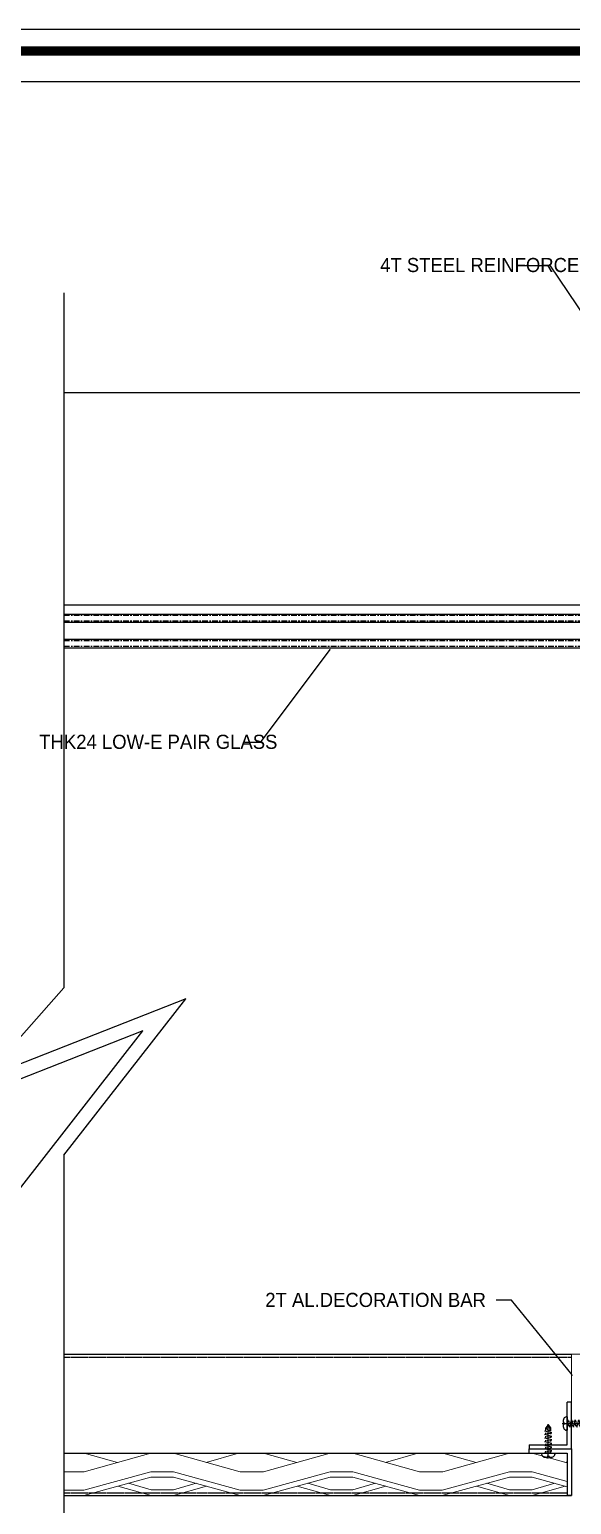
# Model space of a CAD drawing. Header units: millimetres. Extents: x 1664 to 41320, y 4122 to 31095.
# Drawn here: x 5512 to 5896, y 5608 to 6652 of the extents above; entities that cross this region are included whole.
import ezdxf
from ezdxf import colors
from ezdxf.entities.mleader import LeaderData, LeaderLine
from ezdxf.math import Vec2, Vec3

# ---------------------------------------------------------------- set-up
doc = ezdxf.new("R2010")
doc.units = ezdxf.units.MM
doc.linetypes.add('CENTER', pattern=[7, 4, -1, 1, -1])
doc.linetypes.add('DASHED', pattern=[0.75, 0.5, -0.25])
doc.layers.get('DEFPOINTS').update_dxf_attribs({"color": 150})
for name, color, linetype in [('00 GLASS', 4, 'Continuous'), ('3', 3, 'Continuous'), ('4', 7, 'Continuous'), ('AL-sheet', 6, 'Continuous'), ('Bolt', 1, 'Continuous'), ('CENTER', 1, 'CENTER'), ('nt', 34, 'Continuous'), ('R_S_H', 241, 'Continuous'), ('SE', 2, 'Continuous'), ('TE 07', 7, 'Continuous'), ('진6_유리선', 3, 'Continuous')]:
    doc.layers.add(name, color=color, linetype=linetype)
doc.styles.add('HY헤드라인M', font='H2HDRM.TTF')
doc.styles.add('돋움체', font='')
doc.styles.get('돋움체').set_extended_font_data('DotumChe')
doc.dimstyles.new('NDIM', dxfattribs={"dimscale": 5, "dimtxt": 3, "dimasz": 1.5, "dimexe": 2, "dimexo": 5, "dimgap": 1, "dimtad": 1, "dimdec": 0, "dimrnd": 0.25, "dimzin": 0, "dimdsep": 46, "dimlunit": 6, "dimtxsty": '돋움체', "dimblk1": '_CIDOT', "dimblk2": '_CIDOT', "dimsah": 1, "dimcen": 5, "dimclrd": 7, "dimclre": 7, "dimclrt": 3, "dimadec": 0, "dimazin": 0, "dimtfac": 1, "dimtdec": 0, "dimtix": 1, "dimtmove": 2, "dimatfit": 1, "dimfxl": 1, "dimtolj": 1, "dimtzin": 0, "dimarcsym": 0})

# ---------------------------------------------------------------- blocks, each defined once
blk = doc.blocks.new('_CIDOT')
at = {"color": 0, "linetype": 'ByBlock'}
blk.add_line((2, 0), (-1, 0), dxfattribs=at)
at = {"color": 0, "linetype": 'ByBlock', "const_width": 0.5}
blk.add_lwpolyline([(-0.25, 0, 1), (0.25, 0, 1)], format="xyb", close=True, dxfattribs=at)
blk = doc.blocks.new('*D33')
at = {"color": 7, "lineweight": -2, "transparency": 16777216}
for p, q in [((5895.7, 5588.9), (5895.7, 5512.7)), ((5995.7, 5588.9), (5995.7, 5512.7))]:
    blk.add_line(p, q, dxfattribs=at)
at = {"color": 7, "linetype": 'ByBlock', "lineweight": -2, "transparency": 16777216}
blk.add_line((5993.2, 5522.7), (5898.2, 5522.7), dxfattribs=at)
at = {"layer": 'DEFPOINTS', "color": 0, "transparency": 16777216}
for p in [(5895.7, 5613.9), (5995.7, 5613.9), (5895.7, 5522.7)]:
    blk.add_point(p, dxfattribs=at)
at = {"color": 7, "lineweight": -2, "transparency": 16777216, "xscale": 2.5, "yscale": 2.5, "zscale": 2.5, "rotation": 180}
blk.add_blockref('_CIDOT', (5895.7, 5522.7), dxfattribs=at)
at = {"color": 7, "lineweight": -2, "transparency": 16777216, "xscale": 2.5, "yscale": 2.5, "zscale": 2.5}
blk.add_blockref('_CIDOT', (5995.7, 5522.7), dxfattribs=at)
at = {"color": 3, "transparency": 16777216, "insert": (5945.7, 5535.2), "char_height": 15, "attachment_point": 5, "style": '돋움체'}
blk.add_mtext('\\A1;100', dxfattribs=at)
blk = doc.blocks.new('ex-m')
at = {"color": 1, "linetype": 'Continuous', "lineweight": 5}
for p, q in [((592109.99, -469713.67), (592107.05, -469713.67)), ((592125.73, -469713.67), (592109.99, -469718.05)), ((592109.99, -469713.67), (592117.86, -469715.86)), ((592125.73, -469713.67), (592131.11, -469713.67)), ((592146.84, -469718.05), (592131.11, -469713.67)), ((592146.45, -469713.67), (592138.78, -469715.86)), ((592149.39, -469713.67), (592146.45, -469713.67)), ((592109.99, -469718.05), (592107.05, -469718.05)), ((592125.73, -469718.05), (592109.88, -469722.42)), ((592109.88, -469723.67), (592125.73, -469719.3)), ((592125.73, -469718.05), (592131.11, -469718.05)), ((592125.73, -469719.3), (592131.11, -469719.3)), ((592146.84, -469722.42), (592131.11, -469718.05)), ((592146.84, -469723.67), (592131.11, -469719.3)), ((592149.39, -469718.05), (592146.84, -469718.05)), ((592109.88, -469722.42), (592107.05, -469722.42)), ((592109.88, -469723.67), (592107.05, -469723.67)), ((592117.96, -469721.44), (592125.78, -469723.67)), ((592120.43, -469720.78), (592125.78, -469722.31)), ((592125.78, -469722.31), (592128.36, -469722.31)), ((592125.78, -469723.67), (592128.36, -469723.67)), ((592128.36, -469722.31), (592131.11, -469722.31)), ((592128.36, -469723.67), (592131.11, -469723.67)), ((592136.46, -469720.78), (592131.11, -469722.31)), ((592138.87, -469721.46), (592131.11, -469723.67)), ((592149.39, -469722.42), (592146.84, -469722.42)), ((592149.39, -469723.67), (592146.84, -469723.67))]:
    blk.add_line(p, q, dxfattribs=at)
blk = doc.blocks.new('攻钢钉4.8X20')
at = {"layer": 'CENTER', "ltscale": 0.2}
blk.add_line((0, 3.7), (0, -20.6), dxfattribs=at)
at = {"layer": 'R_S_H'}
for p, q in [((-4.8, 0), (-4.8, 0.7)), ((4.8, 0), (-4.8, 0)), ((-0.8, 2.3), (-0.8, 3)), ((-0.8, 2.3), (0.8, 2.3)), ((0.8, 2.3), (0.8, 3)), ((0.8, 0), (2.5, -0.4)), ((4.8, 0), (4.8, 0.7)), ((-1.7, -1.5), (-2.6, -1.7)), ((-2.6, -1.7), (2.5, -3)), ((-1.7, -4.1), (-2.6, -4.3)), ((-2.6, -4.3), (2.5, -5.5)), ((-1.7, -6.6), (-2.6, -6.8)), ((-2.6, -6.8), (2.5, -8.1)), ((-1.7, -9.2), (-2.6, -9.4)), ((-2.6, -9.4), (2.5, -10.6)), ((-1.7, -1.5), (-1.7, -0.6)), ((-1.7, -4.1), (-1.7, -3.2)), ((-1.7, -6.6), (-1.7, -5.7)), ((-1.7, -9.2), (-1.7, -8.3)), ((-1.2, -0.8), (1, -1.3)), ((-1.2, -3.4), (1, -3.8)), ((-1.2, -5.9), (1, -6.4)), ((-1.2, -8.5), (1, -8.9)), ((2.5, -0.4), (1.6, -0.6)), ((1.6, -0.6), (1.6, -1.5)), ((2.5, -3), (1.6, -3.2)), ((1.6, -3.2), (1.6, -4.4)), ((2.5, -5.5), (1.6, -5.7)), ((1.6, -5.7), (1.6, -6.6)), ((2.5, -8.1), (1.6, -8.3)), ((1.6, -8.3), (1.6, -9.2)), ((-1.7, -11.7), (-2.6, -11.9)), ((-2.6, -11.9), (2.5, -13.2)), ((-1.7, -14.3), (-2.6, -14.5)), ((-2.6, -14.5), (2.5, -15.7)), ((-1.7, -11.7), (-1.7, -10.8)), ((-1.7, -14.3), (-1.7, -13.4)), ((-1.7, -18), (-1.7, -15.5)), ((0, -20), (-1.7, -18)), ((-0.5, -19.4), (-1.4, -16.6)), ((-1.2, -11), (1, -11.5)), ((-1.2, -13.6), (1, -14)), ((1.6, -18), (-0.6, -16.1)), ((0, -20), (1.6, -18)), ((2.5, -10.6), (1.6, -10.8)), ((1.6, -10.8), (1.6, -12)), ((2.5, -13.2), (1.6, -13.4)), ((1.6, -13.4), (1.6, -14.3)), ((2.5, -15.7), (1.6, -15.9)), ((1.6, -15.9), (1.6, -18))]:
    blk.add_line(p, q, dxfattribs=at)
for centre, radius, start, end in [((-2.4, 0.3), 2.39, 116.4904, 171.3419), ((-1.1, -2.9), 5.89, 87.3872, 113.7193), ((1.1, -2.9), 5.89, 66.2807, 92.6128), ((2.4, 0.3), 2.39, 8.6581, 63.5096), ((-0.9, -16.5), 0.45, 50.3889, 193.0665)]:
    blk.add_arc(centre, radius, start, end, dxfattribs=at)
blk = doc.blocks.new('AL-TEMPLATE')
at = {"color": 9, "const_width": 2.5}
blk.add_lwpolyline([(1976.34, 1509.45), (2808.34, 1509.45), (2808.34, 927.05), (1976.34, 927.05)], close=True, dxfattribs=at)
at = {"layer": 'nt', "color": 254, "linetype": 'Continuous', "ltscale": 2}
blk.add_lwpolyline([(1972.34, 1515.25), (1972.34, 921.25), (2812.34, 921.25), (2812.34, 1515.25)], close=True, dxfattribs=at)
at = {"layer": 'TE 07'}
blk.add_lwpolyline([(1984.07, 1501.32), (2709.08, 1501.32), (2709.08, 935.18), (1984.07, 935.18)], close=True, dxfattribs=at)

msp = doc.modelspace()

# ---------------------------------------------------------------- linework, layer by layer
at = {"color": 8}
for p, q in [((5536.1968, 6465.1647, 3.0278), (5536.1968, 5973.1659, 3.9574)), ((5536.1968, 5854.8431, 4.1608), (5536.1968, 5461.5625, 4.4871))]:
    msp.add_line(p, q, dxfattribs=at)
at = {"color": 1, "linetype": 'Continuous', "lineweight": 5}
for p, q in [((5550.5028, 5643.8506, 2.4262), (5536.1968, 5643.8506, 2.4262)), ((5597.7022, 5643.8506, 2.4262), (5550.5028, 5630.7256, 2.4262)), ((5550.5028, 5643.8506, 2.4262), (5574.1025, 5637.2881, 2.4262)), ((5597.7022, 5643.8506, 2.4262), (5613.8361, 5643.8506, 2.4262)), ((5661.0355, 5630.7257, 2.4262), (5613.8361, 5643.8506, 2.4262)), ((5659.8621, 5643.8506, 2.4262), (5636.8491, 5637.2881, 2.4262)), ((5668.6824, 5643.8506, 2.4262), (5659.8621, 5643.8506, 2.4262)), ((5804.5028, 5643.8507, 2.4262), (5795.6824, 5643.8507, 2.4262)), ((5851.7022, 5643.8507, 2.4262), (5804.5028, 5630.7257, 2.4262)), ((5804.5028, 5643.8507, 2.4262), (5828.1025, 5637.2882, 2.4262)), ((5851.7022, 5643.8507, 2.4262), (5867.8361, 5643.8507, 2.4262)), ((5892.6825, 5636.9415, 2.4262), (5867.8361, 5643.8507, 2.4262)), ((5550.5028, 5630.7256, 2.4262), (5536.1968, 5630.7256, 2.4262)), ((5597.7022, 5630.7256, 2.4262), (5550.1695, 5617.6006, 2.4262)), ((5597.7022, 5630.7256, 2.4262), (5613.8361, 5630.7256, 2.4262)), ((5661.0355, 5617.6007, 2.4262), (5613.8361, 5630.7256, 2.4262)), ((5668.6824, 5630.7257, 2.4262), (5661.0355, 5630.7257, 2.4262)), ((5804.5028, 5630.7257, 2.4262), (5795.6824, 5630.7257, 2.4262)), ((5851.7022, 5630.7257, 2.4262), (5804.1695, 5617.6007, 2.4262)), ((5851.7022, 5630.7257, 2.4262), (5867.8361, 5630.7257, 2.4262)), ((5892.6825, 5623.8165, 2.4262), (5867.8361, 5630.7257, 2.4262)), ((5892.6825, 5637.811, 2.4262), (5890.8491, 5637.2882, 2.4262)), ((5550.1695, 5617.6006, 2.4262), (5536.1968, 5617.6006, 2.4262)), ((5550.1695, 5613.8506, 2.4262), (5597.7022, 5626.9756, 2.4262)), ((5574.4032, 5620.5422, 2.4262), (5597.8688, 5613.8507, 2.4262)), ((5581.8163, 5622.5118, 2.4262), (5597.8688, 5617.9342, 2.4262)), ((5597.7022, 5626.9756, 2.4262), (5613.8361, 5626.9756, 2.4262)), ((5597.8688, 5617.9342, 2.4262), (5605.6025, 5617.9342, 2.4262)), ((5605.6025, 5617.9342, 2.4262), (5613.8361, 5617.9342, 2.4262)), ((5661.0355, 5613.8507, 2.4262), (5613.8361, 5626.9756, 2.4262)), ((5629.8887, 5622.5118, 2.4262), (5613.8361, 5617.9342, 2.4262)), ((5637.1388, 5620.4958, 2.4262), (5613.8361, 5613.8507, 2.4262)), ((5668.6824, 5617.6007, 2.4262), (5661.0355, 5617.6007, 2.4262)), ((5804.1695, 5617.6007, 2.4262), (5795.6824, 5617.6007, 2.4262)), ((5804.1695, 5613.8507, 2.4262), (5851.7022, 5626.9757, 2.4262)), ((5828.4032, 5620.5422, 2.4262), (5851.8688, 5613.8507, 2.4262)), ((5835.8163, 5622.5118, 2.4262), (5851.8688, 5617.9342, 2.4262)), ((5851.7022, 5626.9757, 2.4262), (5867.8361, 5626.9757, 2.4262)), ((5851.8688, 5617.9342, 2.4262), (5859.6025, 5617.9342, 2.4262)), ((5859.6025, 5617.9342, 2.4262), (5867.8361, 5617.9342, 2.4262)), ((5892.6825, 5620.0665, 2.4262), (5867.8361, 5626.9757, 2.4262)), ((5883.8887, 5622.5119, 2.4262), (5867.8361, 5617.9342, 2.4262)), ((5891.1388, 5620.4958, 2.4262), (5867.8361, 5613.8507, 2.4262)), ((5550.1695, 5613.8506, 2.4262), (5536.1968, 5613.8506, 2.4262)), ((5597.8688, 5613.8507, 2.4262), (5605.6025, 5613.8507, 2.4262)), ((5605.6025, 5613.8507, 2.4262), (5613.8361, 5613.8507, 2.4262)), ((5668.6824, 5613.8507, 2.4262), (5661.0355, 5613.8507, 2.4262)), ((5804.1695, 5613.8507, 2.4262), (5795.6824, 5613.8507, 2.4262)), ((5851.8688, 5613.8507, 2.4262), (5859.6025, 5613.8507, 2.4262)), ((5859.6025, 5613.8507, 2.4262), (5867.8361, 5613.8507, 2.4262))]:
    msp.add_line(p, q, dxfattribs=at)
at = {"color": 8}
for points, elevation in [([(5536.1968, 6244.3504), (5915.6825, 6244.3504), (5915.6728, 6394.3504), (5536.1968, 6394.3504)], 2.589), ([(5536.1968, 5854.8431), (5622.4688, 5965.569), (5479.521, 5909.4347), (5536.1968, 5973.1659)], 4.1328), ([(5504.7959, 5830.812), (5592.1422, 5942.9166), (5444.2768, 5884.8513), (5504.7959, 5952.9042)], 4.1328)]:
    msp.add_lwpolyline(points, dxfattribs=dict(at, elevation=elevation))
at = {"layer": '00 GLASS', "elevation": 2.589}
for points in [[(5536.1968, 6237.8504), (5938.5641, 6237.8504), (5939.1641, 6237.2504), (5939.1641, 6232.4504), (5938.5641, 6231.8504), (5536.1968, 6231.8504)], [(5536.1968, 6213.8504), (5938.5641, 6213.8504), (5939.1641, 6214.4504), (5939.1641, 6219.2504), (5938.5641, 6219.8504), (5536.1968, 6219.8504)]]:
    msp.add_lwpolyline(points, dxfattribs=at)
at = {"layer": '3', "color": 0}
for p, q in [((5536.1968, 5713.8504, 5.3209), (5895.6825, 5713.8504, 6.1865)), ((5536.1968, 5613.8504, 5.3075), (5895.6825, 5613.8504, 6.2156))]:
    msp.add_line(p, q, dxfattribs=at)
at = {"layer": '3', "color": 252, "linetype": 'DASHED'}
for p, q in [((5536.1968, 5711.8504, 5.3209), (5895.6825, 5711.8504, 6.1865)), ((5536.1968, 5615.8504, 5.3075), (5892.6825, 5615.8504, 6.208))]:
    msp.add_line(p, q, dxfattribs=at)
at = {"layer": 'AL-sheet', "ltscale": 110}
msp.add_line((5536.1968, 5643.8506, 2.4262), (5865.6825, 5643.8507, 2.4262), dxfattribs=at)
at = {"layer": 'Bolt'}
for p, q in [((5895.6825, 5679.8504, 2.589), (5892.6825, 5679.8504, 2.589)), ((5892.6825, 5649.8504, 2.589), (5892.6825, 5679.8504, 2.589)), ((5895.6825, 5646.8504, 2.589), (5895.6825, 5679.8504, 2.589)), ((5865.6825, 5649.8504, 2.589), (5865.6825, 5646.8504, 2.589)), ((5865.6825, 5649.8504, 2.589), (5892.6825, 5649.8504, 2.589)), ((5865.6825, 5643.8504, 2.589), (5865.6825, 5646.8504, 2.589)), ((5865.6825, 5646.8504, 2.589), (5895.6825, 5646.8504, 2.589)), ((5865.6825, 5646.8504, 2.589), (5895.6825, 5646.8504, 2.589)), ((5865.6825, 5643.8504, 2.589), (5892.6825, 5643.8504, 2.589)), ((5892.6825, 5643.8504, 2.589), (5892.6825, 5613.8504, 2.589)), ((5895.6825, 5646.8504, 2.589), (5895.6825, 5613.8504, 2.589)), ((5895.6825, 5613.8504, 2.589), (5892.6825, 5613.8504, 2.589))]:
    msp.add_line(p, q, dxfattribs=at)
at = {"layer": 'SE', "color": 0, "lineweight": 13}
for p, q in [((5941.6825, 5713.8504, 2.589), (5895.6825, 5713.8504, 2.589)), ((5895.6825, 5713.8504, 2.589), (5895.6825, 5628.8407, 2.589))]:
    msp.add_line(p, q, dxfattribs=at)
at = {"layer": '진6_유리선', "color": 8, "linetype": 'CENTER'}
for p, q in [((5939.1641, 6236.8504, 2.589), (5536.1968, 6236.8504, 2.589)), ((5939.1641, 6232.8504, 2.589), (5536.1968, 6232.8504, 2.589)), ((5939.1641, 6218.8504, 2.589), (5536.1968, 6218.8504, 2.589)), ((5939.1641, 6214.8504, 2.589), (5536.1968, 6214.8504, 2.589))]:
    msp.add_line(p, q, dxfattribs=at)

# ---------------------------------------------------------------- block references
at = {"xscale": 3, "yscale": 3, "zscale": 3}
msp.add_blockref('ex-m', (-1770652.4796, 1414784.863, 2.4262), dxfattribs=at)
at = {"layer": '4', "xscale": 2.64, "yscale": 2.64, "zscale": 2.64}
msp.add_blockref('AL-TEMPLATE', (-621.3618, 2651.3889), dxfattribs=at)
at = {"layer": 'R_S_H'}
for p, rotation in [((5892.6825, 5664.8504, 2.589), 90.00000000000001), ((5879.1825, 5643.8504, 2.589), 180)]:
    msp.add_blockref('攻钢钉4.8X20', p, dxfattribs=dict(at, rotation=rotation))

# ---------------------------------------------------------------- dimensions: what is measured, and where the dimension line sits
dim = msp.add_linear_dim(base=(5895.6825, 5522.7182, 2.589), p1=(5995.6825, 5613.8504, 2.589), p2=(5895.6825, 5613.8504, 2.589), angle=180, dimstyle='NDIM', override={"dimasz": 0.5, "dimfxl": 1.5})
dim.commit()
dim.dimension.update_dxf_attribs({"geometry": '*D33', "text_midpoint": (5945.6825, 5535.2282, 2.589)})

# ---------------------------------------------------------------- leaders
ml = msp.add_multileader_mtext('Standard')
ml.set_content('4T STEEL REINFORCE', color=256, style='HY헤드라인M')
ml.set_leader_properties(color=1, linetype='ByLayer', lineweight=-1)
ml.build(insert=Vec2(0, 0))
ml.multileader.update_dxf_attribs({"dogleg_length": 6, "arrow_head_size": 1.5})
ctx = ml.context
ctx.base_point, ctx.char_height, ctx.arrow_head_size, ctx.landing_gap_size, ctx.plane_origin = Vec3(5760.0643, 6484.4576), 10, 1.5, 0.09, Vec3(5921.3347, 6425.1386)
notes = []
notes.append((ctx, [(0, (1, 1, 0), (5880.8406, 6484.4576), (-1, 0), 20.4407, [(0, [(5924.6739, 6419.0943)], 0, [])])]))
ctx.mtext.insert, ctx.mtext.width, ctx.mtext.flow_direction = Vec3(5760.1543, 6489.9324), 141.791985, 5
ml = msp.add_multileader_mtext('Standard')
ml.set_content('THK24 LOW-E PAIR GLASS', color=256, style='HY헤드라인M')
ml.set_leader_properties(color=1, linetype='ByLayer', lineweight=-1)
ml.build(insert=Vec2(0, 0))
ml.multileader.update_dxf_attribs({"dogleg_length": 6, "arrow_head_size": 1.5})
ctx = ml.context
ctx.base_point, ctx.char_height, ctx.arrow_head_size, ctx.landing_gap_size, ctx.plane_origin = Vec3(5518.6128, 6146.9407, 6.3353), 10, 1.5, 0.09, Vec3(5722.5655, 6210.8575, 6.3353)
notes.append((ctx, [(0, (1, 1, 0), (5675.2584, 6146.9407, 6.3353), (-1, 0), 10.9169, [(0, [(5725.3879, 6213.8575, 6.3353)], 0, [])])]))
ctx.mtext.insert, ctx.mtext.flow_direction = Vec3(5518.7028, 6152.4154, 6.3353), 5
ml = msp.add_multileader_mtext('Standard')
ml.set_content('{\\fDotum|b0|i0|c129|p50;2T AL.DECORATION BAR}', color=256, style='HY헤드라인M')
ml.set_leader_properties(color=1, linetype='ByLayer', lineweight=-1)
ml.build(insert=Vec2(0, 0))
ml.multileader.update_dxf_attribs({"dogleg_length": 6, "arrow_head_size": 1.5})
ctx = ml.context
ctx.base_point, ctx.char_height, ctx.arrow_head_size, ctx.landing_gap_size, ctx.plane_origin, ctx.plane_x_axis, ctx.plane_y_axis = Vec3(5678.6848, 5752.2033, 2.589), 10, 1.5, 0.09, Vec3(5874.3431, 5769.8115, 2.589), Vec3(1, -0.000000002), Vec3(0.000000002, 1)
notes.append((ctx, [(0, (1, 1, 0), (5853.2417, 5752.2033, 2.589), (-1, 0.000000002), 10.9169, [(0, [(5897.0079, 5698.0479, 2.589)], 0, [])])]))
ctx.mtext.insert, ctx.mtext.text_direction, ctx.mtext.rotation, ctx.mtext.flow_direction = Vec3(5678.7748, 5757.3526, 2.589), Vec3(1, -0.000000002), 6.283185305, 5
for ctx, leaders in notes:
    for number, flags, end, landing, length, lines in leaders:
        leader = LeaderData()
        leader.index, (leader.has_last_leader_line, leader.has_dogleg_vector, leader.attachment_direction) = number, flags
        leader.last_leader_point, leader.dogleg_vector, leader.dogleg_length = Vec3(end), Vec3(landing), length
        for number, points, colour, breaks in lines:
            line = LeaderLine()
            line.index, line.vertices, line.color, line.breaks = number, Vec3.list(points), colors.encode_raw_color(colour), breaks
            leader.lines.append(line)
        ctx.leaders.append(leader)

doc.saveas('drawing.dxf')
